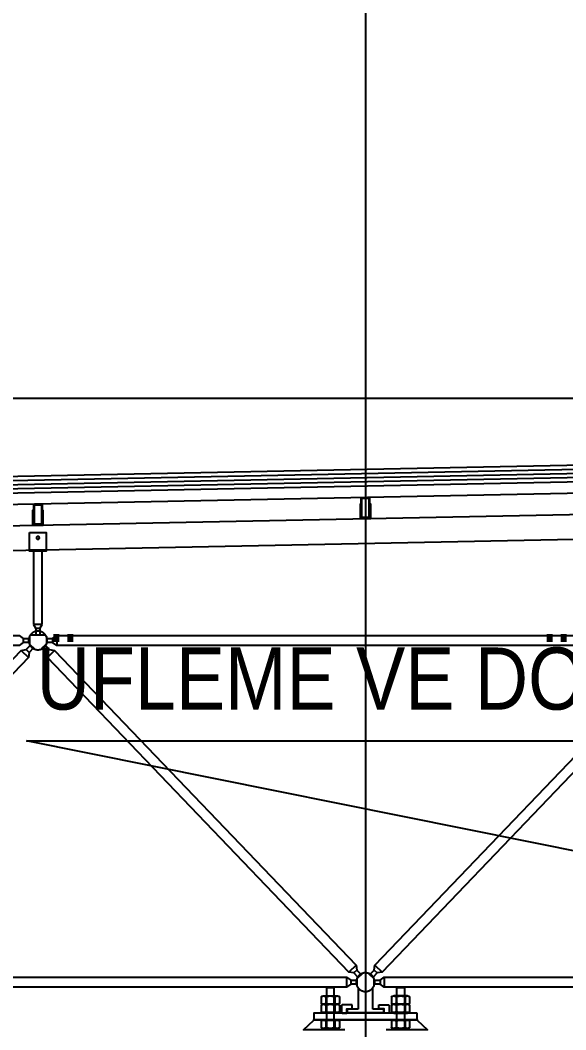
# Model space of a CAD drawing. Header units: centimetres. Extents: x 26200 to 152500, y -600 to 9300.
# Drawn here: x 131610.1 to 131873.9, y 5900.4 to 6387.9 of the extents above; entities that cross this region are included whole.
import ezdxf
from ezdxf.enums import TextEntityAlignment as Align

# ---------------------------------------------------------------- set-up
doc = ezdxf.new("R2010")
doc.units = ezdxf.units.CM
doc.layers.add('ROTAS-HAV-DETAY-YAZI', color=7, linetype='Continuous')
doc.layers.add('ROTAS-MIMARI-KESIT', color=8, linetype='Continuous')
doc.styles.add('ROTAS', font='arial.ttf')

msp = doc.modelspace()

# ---------------------------------------------------------------- linework, layer by layer
at = {"layer": 'ROTAS-HAV-DETAY-YAZI'}
for p, q in [((132608.08, 5840), (131613.14, 6040)), ((131613.14, 6040), (132578.25, 6040))]:
    msp.add_line(p, q, dxfattribs=at)
at = {"layer": 'ROTAS-MIMARI-KESIT'}
for p, q in [((131777.07, 6815.33), (131777.07, 5246.86)), ((129817.44, 6205.41), (135636.64, 6205.41))]:
    msp.add_line(p, q, dxfattribs=at)
for points in [[(132726.92, 6187.91), (129952, 6132.41)], [(132726.88, 6189.91), (129952.04, 6134.41)], [(132726.96, 6185.91), (129952.04, 6130.41)], [(132727, 6183.91), (129952, 6128.41)], [(132727.04, 6181.91), (129952.04, 6126.41)], [(132727.04, 6176.41), (129952.04, 6120.91)], [(132568.21, 6162.93), (130031.37, 6112.19)], [(131774.94, 6153.11), (131774.64, 6153.11)], [(131779.44, 6153.11), (131779.14, 6153.11)], [(132568.21, 6150.93), (130031.37, 6100.19)], [(131616.61, 6149.94), (131616.31, 6149.94)], [(131616.61, 6148.54), (131616.31, 6148.54)], [(131621.11, 6149.94), (131620.81, 6149.94)], [(131621.11, 6148.54), (131620.81, 6148.54)], [(131774.94, 6151.71), (131774.64, 6151.71)], [(131779.44, 6151.71), (131779.14, 6151.71)], [(131622.71, 6131.94), (131614.71, 6131.94)], [(131616.59, 6131.44), (131616.59, 6096.11)], [(131620.83, 6096.11), (131620.83, 6131.44)], [(131616.59, 6096.11), (131617.71, 6094.11)], [(131620.83, 6096.11), (131616.59, 6096.11)], [(131617.71, 6094.11), (131617.71, 6091.11)], [(131619.71, 6094.11), (131617.71, 6094.11)], [(131619.71, 6094.11), (131620.83, 6096.11)], [(131619.71, 6094.11), (131619.71, 6091.11)], [(131306.14, 6089.41), (131309.14, 6089.41), (131311.14, 6090.82), (131609.61, 6090.82), (131611.61, 6089.41), (131614.61, 6089.41)], [(131611.61, 6089.41), (131611.61, 6087.41)], [(131614.61, 6090.26), (131614.61, 6086.55)], [(131615.11, 6091.11), (131622.31, 6091.11)], [(131622.81, 6089.41), (131625.81, 6089.41), (131627.81, 6090.82), (131926.28, 6090.82), (131928.28, 6089.41), (131931.28, 6089.41)], [(131622.81, 6090.26), (131622.81, 6086.55)], [(131625.81, 6089.41), (131625.81, 6087.41)], [(131627.81, 6090.82), (131627.81, 6085.99)], [(131614.61, 6087.41), (131611.61, 6087.41), (131609.61, 6085.99), (131311.14, 6085.99), (131309.14, 6087.41), (131306.14, 6087.41)], [(131616.59, 6084.76), (131614.52, 6082.59), (131614.15, 6080.17), (131468.42, 5928.3), (131466.01, 5927.84), (131463.94, 5925.67), (131462.49, 5927.06), (131464.57, 5929.22), (131464.93, 5931.65), (131610.67, 6083.52), (131613.07, 6083.98), (131615.15, 6086.14)], [(131610.67, 6083.52), (131614.15, 6080.17)], [(131613.07, 6083.98), (131614.52, 6082.59)], [(131614.53, 6086.73), (131617.21, 6084.17)], [(131622.89, 6086.73), (131620.21, 6084.17)], [(131931.28, 6087.41), (131928.28, 6087.41), (131926.28, 6085.99), (131627.81, 6085.99), (131625.81, 6087.41), (131622.81, 6087.41)], [(131624.35, 6083.98), (131622.9, 6082.59)], [(131626.75, 6083.52), (131623.27, 6080.17)], [(131772.49, 5931.65), (131769, 5928.3)], [(131772.85, 5929.22), (131771.41, 5927.84)], [(131780.64, 5920.71), (131780.74, 5920.84), (131780.82, 5920.97), (131780.91, 5921.1), (131780.98, 5921.24), (131781.06, 5921.37), (131781.13, 5921.52), (131781.19, 5921.66), (131781.25, 5921.8), (131781.3, 5921.95), (131781.35, 5922.1), (131781.39, 5922.25), (131781.43, 5922.4), (131781.46, 5922.56), (131781.49, 5922.71), (131781.51, 5922.87), (131781.53, 5923.02), (131781.54, 5923.18), (131781.54, 5923.34), (131781.54, 5923.49), (131781.54, 5923.65), (131781.53, 5923.81), (131781.51, 5923.96), (131781.49, 5924.12), (131781.46, 5924.27), (131781.43, 5924.43), (131781.39, 5924.58), (131781.34, 5924.73), (131781.3, 5924.88), (131781.24, 5925.03), (131781.18, 5925.17), (131781.12, 5925.32), (131781.05, 5925.46), (131780.98, 5925.59), (131780.9, 5925.73), (131780.81, 5925.86), (131780.73, 5925.99), (131780.63, 5926.12), (131780.54, 5926.24), (131780.44, 5926.36), (131780.33, 5926.48), (131780.22, 5926.59), (131780.11, 5926.7), (131779.99, 5926.81), (131779.87, 5926.91), (131779.75, 5927), (131779.62, 5927.1), (131779.49, 5927.18), (131779.36, 5927.27), (131779.22, 5927.35), (131779.08, 5927.42), (131778.94, 5927.49), (131778.8, 5927.55), (131778.65, 5927.61), (131778.51, 5927.66), (131778.36, 5927.71), (131778.21, 5927.76), (131778.05, 5927.79), (131777.9, 5927.83), (131777.75, 5927.85), (131777.59, 5927.88), (131777.44, 5927.89), (131777.28, 5927.9), (131777.12, 5927.91), (131776.96, 5927.91), (131776.81, 5927.9), (131776.65, 5927.89), (131776.5, 5927.88), (131776.34, 5927.85), (131776.19, 5927.83), (131776.03, 5927.79), (131775.88, 5927.76), (131775.73, 5927.71), (131775.58, 5927.66), (131775.43, 5927.61), (131775.29, 5927.55), (131775.14, 5927.49), (131775, 5927.42), (131774.86, 5927.35), (131774.73, 5927.27), (131774.59, 5927.18), (131774.46, 5927.1), (131774.34, 5927), (131774.21, 5926.91), (131774.09, 5926.81), (131773.98, 5926.7), (131773.86, 5926.59), (131773.75, 5926.48), (131773.65, 5926.36), (131773.55, 5926.24), (131773.45, 5926.12), (131773.36, 5925.99), (131773.27, 5925.86), (131773.19, 5925.73), (131773.11, 5925.59), (131773.04, 5925.46), (131772.97, 5925.32), (131772.9, 5925.17), (131772.84, 5925.03), (131772.79, 5924.88), (131772.74, 5924.73), (131772.7, 5924.58), (131772.66, 5924.43), (131772.63, 5924.27), (131772.6, 5924.12), (131772.58, 5923.96), (131772.56, 5923.81), (131772.55, 5923.65), (131772.54, 5923.49), (131772.54, 5923.34), (131772.55, 5923.18), (131772.56, 5923.02), (131772.58, 5922.87), (131772.6, 5922.71), (131772.62, 5922.56), (131772.66, 5922.4), (131772.69, 5922.25), (131772.74, 5922.1), (131772.79, 5921.95), (131772.84, 5921.8), (131772.9, 5921.66), (131772.96, 5921.52), (131773.03, 5921.37), (131773.1, 5921.24), (131773.18, 5921.1), (131773.26, 5920.97), (131773.35, 5920.84), (131773.44, 5920.71)], [(131775.54, 5927.65), (131772.87, 5925.08)], [(131778.54, 5927.65), (131781.22, 5925.08)], [(131781.24, 5929.22), (131782.68, 5927.84)], [(131781.6, 5931.65), (131785.09, 5928.3)], [(131464.48, 5924.41), (131467.48, 5924.41), (131469.48, 5925.82), (131767.94, 5925.82), (131769.94, 5924.41), (131772.94, 5924.41)], [(131767.94, 5925.82), (131767.94, 5920.99)], [(131769.94, 5924.41), (131769.94, 5922.41)], [(131772.94, 5925.26), (131772.94, 5921.55)], [(131781.14, 5924.41), (131784.14, 5924.41), (131786.14, 5925.82), (132084.61, 5925.82), (132086.61, 5924.41), (132089.61, 5924.41)], [(131781.14, 5925.26), (131781.14, 5921.55)], [(131784.14, 5924.41), (131784.14, 5922.41)], [(131786.14, 5925.82), (131786.14, 5920.99)], [(131772.94, 5922.41), (131769.94, 5922.41), (131767.94, 5920.99), (131469.48, 5920.99), (131467.48, 5922.41), (131464.48, 5922.41)], [(131761.84, 5920.91), (131758.24, 5920.91)], [(131758.24, 5920.91), (131758.24, 5900.41)], [(131758.24, 5920.91), (131761.84, 5920.91)], [(131761.84, 5900.41), (131761.84, 5920.91)], [(131773.44, 5920.71), (131773.44, 5910.41)], [(131780.64, 5910.41), (131780.64, 5920.71)], [(132089.61, 5922.41), (132086.61, 5922.41), (132084.61, 5920.99), (131786.14, 5920.99), (131784.14, 5922.41), (131781.14, 5922.41)], [(131792.24, 5900.41), (131792.24, 5920.91)], [(131792.24, 5920.91), (131795.84, 5920.91)], [(131795.84, 5920.91), (131792.24, 5920.91)], [(131795.84, 5920.91), (131795.84, 5900.41)], [(131755.69, 5916.39), (131755.74, 5916.43), (131755.79, 5916.47), (131755.84, 5916.5), (131755.89, 5916.53), (131755.94, 5916.56), (131755.99, 5916.59), (131756.05, 5916.61), (131756.1, 5916.64), (131756.16, 5916.66), (131756.21, 5916.68), (131756.27, 5916.7), (131756.33, 5916.72), (131756.39, 5916.73), (131756.45, 5916.74), (131756.51, 5916.75), (131756.56, 5916.76), (131756.62, 5916.77), (131756.68, 5916.77), (131756.74, 5916.77), (131756.8, 5916.77), (131756.86, 5916.77), (131756.92, 5916.77), (131756.98, 5916.76), (131757.04, 5916.75), (131757.1, 5916.74), (131757.16, 5916.73), (131757.22, 5916.72), (131757.28, 5916.7), (131757.33, 5916.68), (131757.39, 5916.66), (131757.45, 5916.64), (131757.5, 5916.61), (131757.55, 5916.59), (131757.61, 5916.56), (131757.66, 5916.53), (131757.71, 5916.5), (131757.76, 5916.47), (131757.81, 5916.43), (131757.86, 5916.39)], [(131755.69, 5916.39), (131755.69, 5913.12)], [(131757.86, 5913.12), (131757.81, 5913.08), (131757.76, 5913.05), (131757.71, 5913.01), (131757.66, 5912.98), (131757.61, 5912.95), (131757.55, 5912.93), (131757.5, 5912.9), (131757.45, 5912.88), (131757.39, 5912.85), (131757.33, 5912.83), (131757.28, 5912.82), (131757.22, 5912.8), (131757.16, 5912.78), (131757.1, 5912.77), (131757.04, 5912.76), (131756.98, 5912.75), (131756.92, 5912.75), (131756.86, 5912.74), (131756.8, 5912.74), (131756.74, 5912.74), (131756.68, 5912.74), (131756.62, 5912.75), (131756.56, 5912.75), (131756.51, 5912.76), (131756.45, 5912.77), (131756.39, 5912.78), (131756.33, 5912.8), (131756.27, 5912.82), (131756.21, 5912.83), (131756.16, 5912.85), (131756.1, 5912.88), (131756.05, 5912.9), (131755.99, 5912.93), (131755.94, 5912.95), (131755.89, 5912.98), (131755.84, 5913.01), (131755.79, 5913.05), (131755.74, 5913.08), (131755.69, 5913.12)], [(131756.77, 5916.77), (131763.38, 5916.77)], [(131757.86, 5916.38), (131758.06, 5916.45), (131758.26, 5916.51), (131758.47, 5916.57), (131758.68, 5916.62), (131758.89, 5916.66), (131759.1, 5916.7), (131759.31, 5916.73), (131759.53, 5916.75), (131759.74, 5916.76), (131759.96, 5916.77), (131760.17, 5916.77), (131760.39, 5916.76), (131760.6, 5916.75), (131760.81, 5916.73), (131761.03, 5916.7), (131761.24, 5916.66), (131761.45, 5916.62), (131761.66, 5916.57), (131761.87, 5916.51), (131762.07, 5916.45), (131762.27, 5916.38)], [(131757.86, 5916.36), (131757.86, 5913.14)], [(131762.27, 5913.14), (131762.07, 5913.06), (131761.87, 5913), (131761.66, 5912.94), (131761.45, 5912.89), (131761.24, 5912.85), (131761.03, 5912.81), (131760.81, 5912.79), (131760.6, 5912.76), (131760.39, 5912.75), (131760.17, 5912.74), (131759.96, 5912.74), (131759.74, 5912.75), (131759.53, 5912.76), (131759.31, 5912.79), (131759.1, 5912.81), (131758.89, 5912.85), (131758.68, 5912.89), (131758.47, 5912.94), (131758.26, 5913), (131758.06, 5913.06), (131757.86, 5913.14)], [(131762.27, 5916.39), (131762.32, 5916.43), (131762.37, 5916.46), (131762.42, 5916.49), (131762.47, 5916.53), (131762.53, 5916.56), (131762.58, 5916.59), (131762.64, 5916.61), (131762.69, 5916.64), (131762.75, 5916.66), (131762.81, 5916.68), (131762.87, 5916.7), (131762.92, 5916.71), (131762.98, 5916.73), (131763.04, 5916.74), (131763.1, 5916.75), (131763.16, 5916.76), (131763.22, 5916.77), (131763.29, 5916.77), (131763.35, 5916.77), (131763.41, 5916.77), (131763.47, 5916.77), (131763.53, 5916.77), (131763.59, 5916.76), (131763.65, 5916.75), (131763.71, 5916.74), (131763.77, 5916.73), (131763.83, 5916.71), (131763.89, 5916.7), (131763.95, 5916.68), (131764, 5916.66), (131764.06, 5916.64), (131764.12, 5916.61), (131764.17, 5916.59), (131764.23, 5916.56), (131764.28, 5916.53), (131764.33, 5916.49), (131764.38, 5916.46), (131764.43, 5916.43), (131764.48, 5916.39)], [(131762.27, 5916.38), (131762.27, 5913.14)], [(131764.48, 5913.12), (131764.43, 5913.09), (131764.38, 5913.05), (131764.33, 5913.02), (131764.28, 5912.99), (131764.23, 5912.96), (131764.17, 5912.93), (131764.12, 5912.9), (131764.06, 5912.88), (131764, 5912.86), (131763.95, 5912.83), (131763.89, 5912.82), (131763.83, 5912.8), (131763.77, 5912.79), (131763.71, 5912.77), (131763.65, 5912.76), (131763.59, 5912.75), (131763.53, 5912.75), (131763.47, 5912.74), (131763.41, 5912.74), (131763.35, 5912.74), (131763.29, 5912.74), (131763.22, 5912.75), (131763.16, 5912.75), (131763.1, 5912.76), (131763.04, 5912.77), (131762.98, 5912.79), (131762.92, 5912.8), (131762.87, 5912.82), (131762.81, 5912.83), (131762.75, 5912.86), (131762.69, 5912.88), (131762.64, 5912.9), (131762.58, 5912.93), (131762.53, 5912.96), (131762.47, 5912.99), (131762.42, 5913.02), (131762.37, 5913.05), (131762.32, 5913.09), (131762.27, 5913.12)], [(131764.48, 5916.39), (131764.48, 5913.12)], [(131789.61, 5916.39), (131789.65, 5916.43), (131789.7, 5916.46), (131789.75, 5916.49), (131789.81, 5916.53), (131789.86, 5916.56), (131789.91, 5916.59), (131789.97, 5916.61), (131790.02, 5916.64), (131790.08, 5916.66), (131790.14, 5916.68), (131790.2, 5916.7), (131790.26, 5916.71), (131790.32, 5916.73), (131790.38, 5916.74), (131790.44, 5916.75), (131790.5, 5916.76), (131790.56, 5916.77), (131790.62, 5916.77), (131790.68, 5916.77), (131790.74, 5916.77), (131790.8, 5916.77), (131790.86, 5916.77), (131790.92, 5916.76), (131790.98, 5916.75), (131791.04, 5916.74), (131791.1, 5916.73), (131791.16, 5916.71), (131791.22, 5916.7), (131791.28, 5916.68), (131791.34, 5916.66), (131791.39, 5916.64), (131791.45, 5916.61), (131791.5, 5916.59), (131791.56, 5916.56), (131791.61, 5916.53), (131791.66, 5916.49), (131791.72, 5916.46), (131791.76, 5916.43), (131791.81, 5916.39)], [(131789.61, 5916.39), (131789.61, 5913.12)], [(131791.81, 5913.12), (131791.76, 5913.09), (131791.72, 5913.05), (131791.66, 5913.02), (131791.61, 5912.99), (131791.56, 5912.96), (131791.5, 5912.93), (131791.45, 5912.9), (131791.39, 5912.88), (131791.34, 5912.86), (131791.28, 5912.83), (131791.22, 5912.82), (131791.16, 5912.8), (131791.1, 5912.79), (131791.04, 5912.77), (131790.98, 5912.76), (131790.92, 5912.75), (131790.86, 5912.75), (131790.8, 5912.74), (131790.74, 5912.74), (131790.68, 5912.74), (131790.62, 5912.74), (131790.56, 5912.75), (131790.5, 5912.75), (131790.44, 5912.76), (131790.38, 5912.77), (131790.32, 5912.79), (131790.26, 5912.8), (131790.2, 5912.82), (131790.14, 5912.83), (131790.08, 5912.86), (131790.02, 5912.88), (131789.97, 5912.9), (131789.91, 5912.93), (131789.86, 5912.96), (131789.81, 5912.99), (131789.75, 5913.02), (131789.7, 5913.05), (131789.65, 5913.09), (131789.61, 5913.12)], [(131797.31, 5916.77), (131790.71, 5916.77)], [(131791.81, 5916.38), (131792.02, 5916.45), (131792.22, 5916.51), (131792.43, 5916.57), (131792.64, 5916.62), (131792.85, 5916.66), (131793.06, 5916.7), (131793.27, 5916.73), (131793.49, 5916.75), (131793.7, 5916.76), (131793.91, 5916.77), (131794.13, 5916.77), (131794.34, 5916.76), (131794.56, 5916.75), (131794.77, 5916.73), (131794.98, 5916.7), (131795.2, 5916.66), (131795.41, 5916.62), (131795.62, 5916.57), (131795.82, 5916.51), (131796.03, 5916.45), (131796.23, 5916.38)], [(131791.81, 5916.38), (131791.81, 5913.14)], [(131796.23, 5913.14), (131796.03, 5913.06), (131795.82, 5913), (131795.62, 5912.94), (131795.41, 5912.89), (131795.2, 5912.85), (131794.98, 5912.81), (131794.77, 5912.79), (131794.56, 5912.76), (131794.34, 5912.75), (131794.13, 5912.74), (131793.91, 5912.74), (131793.7, 5912.75), (131793.49, 5912.76), (131793.27, 5912.79), (131793.06, 5912.81), (131792.85, 5912.85), (131792.64, 5912.89), (131792.43, 5912.94), (131792.22, 5913), (131792.02, 5913.06), (131791.81, 5913.14)], [(131796.23, 5916.39), (131796.28, 5916.43), (131796.33, 5916.47), (131796.38, 5916.5), (131796.43, 5916.53), (131796.48, 5916.56), (131796.53, 5916.59), (131796.59, 5916.61), (131796.64, 5916.64), (131796.7, 5916.66), (131796.75, 5916.68), (131796.81, 5916.7), (131796.87, 5916.72), (131796.93, 5916.73), (131796.98, 5916.74), (131797.04, 5916.75), (131797.1, 5916.76), (131797.16, 5916.77), (131797.22, 5916.77), (131797.28, 5916.77), (131797.34, 5916.77), (131797.4, 5916.77), (131797.46, 5916.77), (131797.52, 5916.76), (131797.58, 5916.75), (131797.64, 5916.74), (131797.7, 5916.73), (131797.76, 5916.72), (131797.81, 5916.7), (131797.87, 5916.68), (131797.93, 5916.66), (131797.98, 5916.64), (131798.04, 5916.61), (131798.09, 5916.59), (131798.15, 5916.56), (131798.2, 5916.53), (131798.25, 5916.5), (131798.3, 5916.47), (131798.35, 5916.43), (131798.4, 5916.39)], [(131796.23, 5916.36), (131796.23, 5913.14)], [(131798.4, 5913.12), (131798.35, 5913.08), (131798.3, 5913.05), (131798.25, 5913.01), (131798.2, 5912.98), (131798.15, 5912.95), (131798.09, 5912.93), (131798.04, 5912.9), (131797.98, 5912.88), (131797.93, 5912.85), (131797.87, 5912.83), (131797.81, 5912.82), (131797.76, 5912.8), (131797.7, 5912.78), (131797.64, 5912.77), (131797.58, 5912.76), (131797.52, 5912.75), (131797.46, 5912.75), (131797.4, 5912.74), (131797.34, 5912.74), (131797.28, 5912.74), (131797.22, 5912.74), (131797.16, 5912.75), (131797.1, 5912.75), (131797.04, 5912.76), (131796.98, 5912.77), (131796.93, 5912.78), (131796.87, 5912.8), (131796.81, 5912.82), (131796.75, 5912.83), (131796.7, 5912.85), (131796.64, 5912.88), (131796.59, 5912.9), (131796.53, 5912.93), (131796.48, 5912.95), (131796.43, 5912.98), (131796.38, 5913.01), (131796.33, 5913.05), (131796.28, 5913.08), (131796.23, 5913.12)], [(131798.4, 5916.39), (131798.4, 5913.12)], [(131755.69, 5912.36), (131755.74, 5912.4), (131755.79, 5912.43), (131755.84, 5912.47), (131755.89, 5912.5), (131755.94, 5912.53), (131755.99, 5912.56), (131756.05, 5912.58), (131756.1, 5912.61), (131756.16, 5912.63), (131756.21, 5912.65), (131756.27, 5912.67), (131756.33, 5912.68), (131756.39, 5912.7), (131756.45, 5912.71), (131756.51, 5912.72), (131756.56, 5912.73), (131756.62, 5912.73), (131756.68, 5912.74), (131756.74, 5912.74), (131756.8, 5912.74), (131756.86, 5912.74), (131756.92, 5912.73), (131756.98, 5912.73), (131757.04, 5912.72), (131757.1, 5912.71), (131757.16, 5912.7), (131757.22, 5912.68), (131757.28, 5912.67), (131757.33, 5912.65), (131757.39, 5912.63), (131757.45, 5912.61), (131757.5, 5912.58), (131757.55, 5912.56), (131757.61, 5912.53), (131757.66, 5912.5), (131757.71, 5912.47), (131757.76, 5912.43), (131757.81, 5912.4), (131757.86, 5912.36)], [(131755.69, 5912.36), (131755.69, 5909.09)], [(131757.86, 5909.09), (131757.81, 5909.05), (131757.76, 5909.02), (131757.71, 5908.98), (131757.66, 5908.95), (131757.61, 5908.92), (131757.55, 5908.89), (131757.5, 5908.87), (131757.45, 5908.84), (131757.39, 5908.82), (131757.33, 5908.8), (131757.28, 5908.78), (131757.22, 5908.77), (131757.16, 5908.75), (131757.1, 5908.74), (131757.04, 5908.73), (131756.98, 5908.72), (131756.92, 5908.72), (131756.86, 5908.71), (131756.8, 5908.71), (131756.74, 5908.71), (131756.68, 5908.71), (131756.62, 5908.72), (131756.56, 5908.72), (131756.51, 5908.73), (131756.45, 5908.74), (131756.39, 5908.75), (131756.33, 5908.77), (131756.27, 5908.78), (131756.21, 5908.8), (131756.16, 5908.82), (131756.1, 5908.84), (131756.05, 5908.87), (131755.99, 5908.89), (131755.94, 5908.92), (131755.89, 5908.95), (131755.84, 5908.98), (131755.79, 5909.02), (131755.74, 5909.05), (131755.69, 5909.09)], [(131756.77, 5912.74), (131763.38, 5912.74)], [(131756.77, 5912.74), (131762.27, 5912.74)], [(131756.77, 5908.71), (131762.27, 5908.71)], [(131757.86, 5912.35), (131758.06, 5912.42), (131758.26, 5912.48), (131758.47, 5912.54), (131758.68, 5912.59), (131758.89, 5912.63), (131759.1, 5912.67), (131759.31, 5912.7), (131759.53, 5912.72), (131759.74, 5912.73), (131759.96, 5912.74), (131760.17, 5912.74), (131760.39, 5912.73), (131760.6, 5912.72), (131760.81, 5912.7), (131761.03, 5912.67), (131761.24, 5912.63), (131761.45, 5912.59), (131761.66, 5912.54), (131761.87, 5912.48), (131762.07, 5912.42), (131762.27, 5912.35)], [(131757.86, 5912.33), (131757.86, 5909.1)], [(131762.27, 5909.1), (131762.07, 5909.03), (131761.87, 5908.97), (131761.66, 5908.91), (131761.45, 5908.86), (131761.24, 5908.82), (131761.03, 5908.78), (131760.81, 5908.75), (131760.6, 5908.73), (131760.39, 5908.72), (131760.17, 5908.71), (131759.96, 5908.71), (131759.74, 5908.72), (131759.53, 5908.73), (131759.31, 5908.75), (131759.1, 5908.78), (131758.89, 5908.82), (131758.68, 5908.86), (131758.47, 5908.91), (131758.26, 5908.97), (131758.06, 5909.03), (131757.86, 5909.1)], [(131762.27, 5912.36), (131762.32, 5912.39), (131762.37, 5912.43), (131762.42, 5912.46), (131762.47, 5912.49), (131762.53, 5912.52), (131762.58, 5912.55), (131762.64, 5912.58), (131762.69, 5912.6), (131762.75, 5912.63), (131762.81, 5912.65), (131762.87, 5912.67), (131762.92, 5912.68), (131762.98, 5912.7), (131763.04, 5912.71), (131763.1, 5912.72), (131763.16, 5912.73), (131763.22, 5912.73), (131763.29, 5912.74), (131763.35, 5912.74), (131763.41, 5912.74), (131763.47, 5912.74), (131763.53, 5912.73), (131763.59, 5912.73), (131763.65, 5912.72), (131763.71, 5912.71), (131763.77, 5912.7), (131763.83, 5912.68), (131763.89, 5912.67), (131763.95, 5912.65), (131764, 5912.63), (131764.06, 5912.6), (131764.12, 5912.58), (131764.17, 5912.55), (131764.23, 5912.52), (131764.28, 5912.49), (131764.33, 5912.46), (131764.38, 5912.43), (131764.43, 5912.39), (131764.48, 5912.36)], [(131762.27, 5912.74), (131763.38, 5912.74)], [(131762.27, 5912.35), (131762.27, 5909.1)], [(131764.48, 5909.09), (131764.43, 5909.06), (131764.38, 5909.02), (131764.33, 5908.99), (131764.28, 5908.95), (131764.23, 5908.92), (131764.17, 5908.9), (131764.12, 5908.87), (131764.06, 5908.85), (131764, 5908.82), (131763.95, 5908.8), (131763.89, 5908.78), (131763.83, 5908.77), (131763.77, 5908.75), (131763.71, 5908.74), (131763.65, 5908.73), (131763.59, 5908.72), (131763.53, 5908.72), (131763.47, 5908.71), (131763.41, 5908.71), (131763.35, 5908.71), (131763.29, 5908.71), (131763.22, 5908.72), (131763.16, 5908.72), (131763.1, 5908.73), (131763.04, 5908.74), (131762.98, 5908.75), (131762.92, 5908.77), (131762.87, 5908.78), (131762.81, 5908.8), (131762.75, 5908.82), (131762.69, 5908.85), (131762.64, 5908.87), (131762.58, 5908.9), (131762.53, 5908.92), (131762.47, 5908.95), (131762.42, 5908.99), (131762.37, 5909.02), (131762.32, 5909.06), (131762.27, 5909.09)], [(131762.27, 5908.71), (131763.38, 5908.71)], [(131764.48, 5912.36), (131764.48, 5909.09)], [(131765.84, 5908.41), (131765.54, 5908.71)], [(131773.44, 5910.41), (131768.14, 5910.41)], [(131768.14, 5910.41), (131768.14, 5908.81)], [(131768.14, 5908.81), (131785.94, 5908.81)], [(131768.35, 5908.61), (131785.74, 5908.61)], [(131768.35, 5908.41), (131768.35, 5908.61)], [(131785.74, 5908.41), (131768.35, 5908.41)], [(131768.39, 5908.61), (131768.39, 5908.81)], [(131785.94, 5910.41), (131780.64, 5910.41)], [(131785.69, 5908.61), (131785.69, 5908.81)], [(131785.74, 5908.41), (131785.74, 5908.61)], [(131785.94, 5908.81), (131785.94, 5910.41)], [(131788.24, 5908.41), (131788.54, 5908.71)], [(131789.61, 5912.36), (131789.65, 5912.39), (131789.7, 5912.43), (131789.75, 5912.46), (131789.81, 5912.49), (131789.86, 5912.52), (131789.91, 5912.55), (131789.97, 5912.58), (131790.02, 5912.6), (131790.08, 5912.63), (131790.14, 5912.65), (131790.2, 5912.67), (131790.26, 5912.68), (131790.32, 5912.7), (131790.38, 5912.71), (131790.44, 5912.72), (131790.5, 5912.73), (131790.56, 5912.73), (131790.62, 5912.74), (131790.68, 5912.74), (131790.74, 5912.74), (131790.8, 5912.74), (131790.86, 5912.73), (131790.92, 5912.73), (131790.98, 5912.72), (131791.04, 5912.71), (131791.1, 5912.7), (131791.16, 5912.68), (131791.22, 5912.67), (131791.28, 5912.65), (131791.34, 5912.63), (131791.39, 5912.6), (131791.45, 5912.58), (131791.5, 5912.55), (131791.56, 5912.52), (131791.61, 5912.49), (131791.66, 5912.46), (131791.72, 5912.43), (131791.76, 5912.39), (131791.81, 5912.36)], [(131789.61, 5912.36), (131789.61, 5909.09)], [(131791.81, 5909.09), (131791.76, 5909.06), (131791.72, 5909.02), (131791.66, 5908.99), (131791.61, 5908.95), (131791.56, 5908.92), (131791.5, 5908.9), (131791.45, 5908.87), (131791.39, 5908.85), (131791.34, 5908.82), (131791.28, 5908.8), (131791.22, 5908.78), (131791.16, 5908.77), (131791.1, 5908.75), (131791.04, 5908.74), (131790.98, 5908.73), (131790.92, 5908.72), (131790.86, 5908.72), (131790.8, 5908.71), (131790.74, 5908.71), (131790.68, 5908.71), (131790.62, 5908.71), (131790.56, 5908.72), (131790.5, 5908.72), (131790.44, 5908.73), (131790.38, 5908.74), (131790.32, 5908.75), (131790.26, 5908.77), (131790.2, 5908.78), (131790.14, 5908.8), (131790.08, 5908.82), (131790.02, 5908.85), (131789.97, 5908.87), (131789.91, 5908.9), (131789.86, 5908.92), (131789.81, 5908.95), (131789.75, 5908.99), (131789.7, 5909.02), (131789.65, 5909.06), (131789.61, 5909.09)], [(131797.31, 5912.74), (131790.71, 5912.74)], [(131791.81, 5912.74), (131790.71, 5912.74)], [(131791.81, 5908.71), (131790.71, 5908.71)], [(131791.81, 5912.35), (131792.02, 5912.42), (131792.22, 5912.48), (131792.43, 5912.54), (131792.64, 5912.59), (131792.85, 5912.63), (131793.06, 5912.67), (131793.27, 5912.7), (131793.49, 5912.72), (131793.7, 5912.73), (131793.91, 5912.74), (131794.13, 5912.74), (131794.34, 5912.73), (131794.56, 5912.72), (131794.77, 5912.7), (131794.98, 5912.67), (131795.2, 5912.63), (131795.41, 5912.59), (131795.62, 5912.54), (131795.82, 5912.48), (131796.03, 5912.42), (131796.23, 5912.35)], [(131797.31, 5912.74), (131791.81, 5912.74)], [(131791.81, 5912.35), (131791.81, 5909.1)], [(131796.23, 5909.1), (131796.03, 5909.03), (131795.82, 5908.97), (131795.62, 5908.91), (131795.41, 5908.86), (131795.2, 5908.82), (131794.98, 5908.78), (131794.77, 5908.75), (131794.56, 5908.73), (131794.34, 5908.72), (131794.13, 5908.71), (131793.91, 5908.71), (131793.7, 5908.72), (131793.49, 5908.73), (131793.27, 5908.75), (131793.06, 5908.78), (131792.85, 5908.82), (131792.64, 5908.86), (131792.43, 5908.91), (131792.22, 5908.97), (131792.02, 5909.03), (131791.81, 5909.1)], [(131797.31, 5908.71), (131791.81, 5908.71)], [(131796.23, 5912.36), (131796.28, 5912.4), (131796.33, 5912.43), (131796.38, 5912.47), (131796.43, 5912.5), (131796.48, 5912.53), (131796.53, 5912.56), (131796.59, 5912.58), (131796.64, 5912.61), (131796.7, 5912.63), (131796.75, 5912.65), (131796.81, 5912.67), (131796.87, 5912.68), (131796.93, 5912.7), (131796.98, 5912.71), (131797.04, 5912.72), (131797.1, 5912.73), (131797.16, 5912.73), (131797.22, 5912.74), (131797.28, 5912.74), (131797.34, 5912.74), (131797.4, 5912.74), (131797.46, 5912.73), (131797.52, 5912.73), (131797.58, 5912.72), (131797.64, 5912.71), (131797.7, 5912.7), (131797.76, 5912.68), (131797.81, 5912.67), (131797.87, 5912.65), (131797.93, 5912.63), (131797.98, 5912.61), (131798.04, 5912.58), (131798.09, 5912.56), (131798.15, 5912.53), (131798.2, 5912.5), (131798.25, 5912.47), (131798.3, 5912.43), (131798.35, 5912.4), (131798.4, 5912.36)], [(131796.23, 5912.33), (131796.23, 5909.1)], [(131798.4, 5909.09), (131798.35, 5909.05), (131798.3, 5909.02), (131798.25, 5908.98), (131798.2, 5908.95), (131798.15, 5908.92), (131798.09, 5908.89), (131798.04, 5908.87), (131797.98, 5908.84), (131797.93, 5908.82), (131797.87, 5908.8), (131797.81, 5908.78), (131797.76, 5908.77), (131797.7, 5908.75), (131797.64, 5908.74), (131797.58, 5908.73), (131797.52, 5908.72), (131797.46, 5908.72), (131797.4, 5908.71), (131797.34, 5908.71), (131797.28, 5908.71), (131797.22, 5908.71), (131797.16, 5908.72), (131797.1, 5908.72), (131797.04, 5908.73), (131796.98, 5908.74), (131796.93, 5908.75), (131796.87, 5908.77), (131796.81, 5908.78), (131796.75, 5908.8), (131796.7, 5908.82), (131796.64, 5908.84), (131796.59, 5908.87), (131796.53, 5908.89), (131796.48, 5908.92), (131796.43, 5908.95), (131796.38, 5908.98), (131796.33, 5909.02), (131796.28, 5909.05), (131796.23, 5909.09)], [(131798.4, 5912.36), (131798.4, 5909.09)], [(131767.04, 5900.41), (131747.04, 5900.41), (131752.04, 5905.11)], [(131755.69, 5904.73), (131755.74, 5904.77), (131755.79, 5904.8), (131755.84, 5904.84), (131755.89, 5904.87), (131755.94, 5904.9), (131755.99, 5904.92), (131756.05, 5904.95), (131756.1, 5904.97), (131756.16, 5905), (131756.21, 5905.02), (131756.27, 5905.03), (131756.33, 5905.05), (131756.39, 5905.07), (131756.45, 5905.08), (131756.51, 5905.09), (131756.56, 5905.1), (131756.62, 5905.1), (131756.68, 5905.11), (131756.74, 5905.11), (131756.8, 5905.11), (131756.86, 5905.11), (131756.92, 5905.1), (131756.98, 5905.1), (131757.04, 5905.09), (131757.1, 5905.08), (131757.16, 5905.07), (131757.22, 5905.05), (131757.28, 5905.03), (131757.33, 5905.02), (131757.39, 5905), (131757.45, 5904.97), (131757.5, 5904.95), (131757.55, 5904.92), (131757.61, 5904.9), (131757.66, 5904.87), (131757.71, 5904.84), (131757.76, 5904.8), (131757.81, 5904.77), (131757.86, 5904.73)], [(131755.69, 5904.73), (131755.69, 5901.46)], [(131756.77, 5905.11), (131763.38, 5905.11)], [(131757.86, 5904.71), (131758.06, 5904.79), (131758.26, 5904.85), (131758.47, 5904.91), (131758.68, 5904.96), (131758.89, 5905), (131759.1, 5905.04), (131759.31, 5905.06), (131759.53, 5905.09), (131759.74, 5905.1), (131759.96, 5905.11), (131760.17, 5905.11), (131760.39, 5905.1), (131760.6, 5905.09), (131760.81, 5905.06), (131761.03, 5905.04), (131761.24, 5905), (131761.45, 5904.96), (131761.66, 5904.91), (131761.87, 5904.85), (131762.07, 5904.79), (131762.27, 5904.71)], [(131757.86, 5904.7), (131757.86, 5901.47)], [(131762.27, 5904.72), (131762.32, 5904.76), (131762.37, 5904.8), (131762.42, 5904.83), (131762.47, 5904.86), (131762.53, 5904.89), (131762.58, 5904.92), (131762.64, 5904.95), (131762.69, 5904.97), (131762.75, 5904.99), (131762.81, 5905.02), (131762.87, 5905.03), (131762.92, 5905.05), (131762.98, 5905.06), (131763.04, 5905.08), (131763.1, 5905.09), (131763.16, 5905.1), (131763.22, 5905.1), (131763.29, 5905.11), (131763.35, 5905.11), (131763.41, 5905.11), (131763.47, 5905.11), (131763.53, 5905.1), (131763.59, 5905.1), (131763.65, 5905.09), (131763.71, 5905.08), (131763.77, 5905.06), (131763.83, 5905.05), (131763.89, 5905.03), (131763.95, 5905.02), (131764, 5904.99), (131764.06, 5904.97), (131764.12, 5904.95), (131764.17, 5904.92), (131764.23, 5904.89), (131764.28, 5904.86), (131764.33, 5904.83), (131764.38, 5904.8), (131764.43, 5904.76), (131764.48, 5904.72)], [(131762.27, 5904.72), (131762.27, 5901.47)], [(131764.48, 5904.72), (131764.48, 5901.46)], [(131802.04, 5905.11), (131807.04, 5900.41), (131787.04, 5900.41)], [(131789.61, 5904.72), (131789.65, 5904.76), (131789.7, 5904.8), (131789.75, 5904.83), (131789.81, 5904.86), (131789.86, 5904.89), (131789.91, 5904.92), (131789.97, 5904.95), (131790.02, 5904.97), (131790.08, 5904.99), (131790.14, 5905.02), (131790.2, 5905.03), (131790.26, 5905.05), (131790.32, 5905.06), (131790.38, 5905.08), (131790.44, 5905.09), (131790.5, 5905.1), (131790.56, 5905.1), (131790.62, 5905.11), (131790.68, 5905.11), (131790.74, 5905.11), (131790.8, 5905.11), (131790.86, 5905.1), (131790.92, 5905.1), (131790.98, 5905.09), (131791.04, 5905.08), (131791.1, 5905.06), (131791.16, 5905.05), (131791.22, 5905.03), (131791.28, 5905.02), (131791.34, 5904.99), (131791.39, 5904.97), (131791.45, 5904.95), (131791.5, 5904.92), (131791.56, 5904.89), (131791.61, 5904.86), (131791.66, 5904.83), (131791.72, 5904.8), (131791.76, 5904.76), (131791.81, 5904.72)], [(131789.61, 5904.72), (131789.61, 5901.46)], [(131797.31, 5905.11), (131790.71, 5905.11)], [(131791.81, 5904.71), (131792.02, 5904.79), (131792.22, 5904.85), (131792.43, 5904.91), (131792.64, 5904.96), (131792.85, 5905), (131793.06, 5905.04), (131793.27, 5905.06), (131793.49, 5905.09), (131793.7, 5905.1), (131793.91, 5905.11), (131794.13, 5905.11), (131794.34, 5905.1), (131794.56, 5905.09), (131794.77, 5905.06), (131794.98, 5905.04), (131795.2, 5905), (131795.41, 5904.96), (131795.62, 5904.91), (131795.82, 5904.85), (131796.03, 5904.79), (131796.23, 5904.71)], [(131791.81, 5904.72), (131791.81, 5901.47)], [(131796.23, 5904.73), (131796.28, 5904.77), (131796.33, 5904.8), (131796.38, 5904.84), (131796.43, 5904.87), (131796.48, 5904.9), (131796.53, 5904.92), (131796.59, 5904.95), (131796.64, 5904.97), (131796.7, 5905), (131796.75, 5905.02), (131796.81, 5905.03), (131796.87, 5905.05), (131796.93, 5905.07), (131796.98, 5905.08), (131797.04, 5905.09), (131797.1, 5905.1), (131797.16, 5905.1), (131797.22, 5905.11), (131797.28, 5905.11), (131797.34, 5905.11), (131797.4, 5905.11), (131797.46, 5905.1), (131797.52, 5905.1), (131797.58, 5905.09), (131797.64, 5905.08), (131797.7, 5905.07), (131797.76, 5905.05), (131797.81, 5905.03), (131797.87, 5905.02), (131797.93, 5905), (131797.98, 5904.97), (131798.04, 5904.95), (131798.09, 5904.92), (131798.15, 5904.9), (131798.2, 5904.87), (131798.25, 5904.84), (131798.3, 5904.8), (131798.35, 5904.77), (131798.4, 5904.73)], [(131796.23, 5904.7), (131796.23, 5901.47)], [(131798.4, 5904.73), (131798.4, 5901.46)], [(131757.86, 5901.46), (131757.81, 5901.42), (131757.76, 5901.38), (131757.71, 5901.35), (131757.66, 5901.32), (131757.61, 5901.29), (131757.55, 5901.26), (131757.5, 5901.24), (131757.45, 5901.21), (131757.39, 5901.19), (131757.33, 5901.17), (131757.28, 5901.15), (131757.22, 5901.13), (131757.16, 5901.12), (131757.1, 5901.11), (131757.04, 5901.1), (131756.98, 5901.09), (131756.92, 5901.08), (131756.86, 5901.08), (131756.8, 5901.08), (131756.74, 5901.08), (131756.68, 5901.08), (131756.62, 5901.08), (131756.56, 5901.09), (131756.51, 5901.1), (131756.45, 5901.11), (131756.39, 5901.12), (131756.33, 5901.13), (131756.27, 5901.15), (131756.21, 5901.17), (131756.16, 5901.19), (131756.1, 5901.21), (131756.05, 5901.24), (131755.99, 5901.26), (131755.94, 5901.29), (131755.89, 5901.32), (131755.84, 5901.35), (131755.79, 5901.38), (131755.74, 5901.42), (131755.69, 5901.46)], [(131756.77, 5901.08), (131762.27, 5901.08)], [(131762.27, 5901.47), (131762.07, 5901.4), (131761.87, 5901.34), (131761.66, 5901.28), (131761.45, 5901.23), (131761.24, 5901.19), (131761.03, 5901.15), (131760.81, 5901.12), (131760.6, 5901.1), (131760.39, 5901.09), (131760.17, 5901.08), (131759.96, 5901.08), (131759.74, 5901.09), (131759.53, 5901.1), (131759.31, 5901.12), (131759.1, 5901.15), (131758.89, 5901.19), (131758.68, 5901.23), (131758.47, 5901.28), (131758.26, 5901.34), (131758.06, 5901.4), (131757.86, 5901.47)], [(131764.48, 5901.46), (131764.43, 5901.42), (131764.38, 5901.39), (131764.33, 5901.35), (131764.28, 5901.32), (131764.23, 5901.29), (131764.17, 5901.26), (131764.12, 5901.24), (131764.06, 5901.21), (131764, 5901.19), (131763.95, 5901.17), (131763.89, 5901.15), (131763.83, 5901.14), (131763.77, 5901.12), (131763.71, 5901.11), (131763.65, 5901.1), (131763.59, 5901.09), (131763.53, 5901.08), (131763.47, 5901.08), (131763.41, 5901.08), (131763.35, 5901.08), (131763.29, 5901.08), (131763.22, 5901.08), (131763.16, 5901.09), (131763.1, 5901.1), (131763.04, 5901.11), (131762.98, 5901.12), (131762.92, 5901.14), (131762.87, 5901.15), (131762.81, 5901.17), (131762.75, 5901.19), (131762.69, 5901.21), (131762.64, 5901.24), (131762.58, 5901.26), (131762.53, 5901.29), (131762.47, 5901.32), (131762.42, 5901.35), (131762.37, 5901.39), (131762.32, 5901.42), (131762.27, 5901.46)], [(131762.27, 5901.08), (131763.38, 5901.08)], [(131791.81, 5901.46), (131791.76, 5901.42), (131791.72, 5901.39), (131791.66, 5901.35), (131791.61, 5901.32), (131791.56, 5901.29), (131791.5, 5901.26), (131791.45, 5901.24), (131791.39, 5901.21), (131791.34, 5901.19), (131791.28, 5901.17), (131791.22, 5901.15), (131791.16, 5901.14), (131791.1, 5901.12), (131791.04, 5901.11), (131790.98, 5901.1), (131790.92, 5901.09), (131790.86, 5901.08), (131790.8, 5901.08), (131790.74, 5901.08), (131790.68, 5901.08), (131790.62, 5901.08), (131790.56, 5901.08), (131790.5, 5901.09), (131790.44, 5901.1), (131790.38, 5901.11), (131790.32, 5901.12), (131790.26, 5901.14), (131790.2, 5901.15), (131790.14, 5901.17), (131790.08, 5901.19), (131790.02, 5901.21), (131789.97, 5901.24), (131789.91, 5901.26), (131789.86, 5901.29), (131789.81, 5901.32), (131789.75, 5901.35), (131789.7, 5901.39), (131789.65, 5901.42), (131789.61, 5901.46)], [(131791.81, 5901.08), (131790.71, 5901.08)], [(131796.23, 5901.47), (131796.03, 5901.4), (131795.82, 5901.34), (131795.62, 5901.28), (131795.41, 5901.23), (131795.2, 5901.19), (131794.98, 5901.15), (131794.77, 5901.12), (131794.56, 5901.1), (131794.34, 5901.09), (131794.13, 5901.08), (131793.91, 5901.08), (131793.7, 5901.09), (131793.49, 5901.1), (131793.27, 5901.12), (131793.06, 5901.15), (131792.85, 5901.19), (131792.64, 5901.23), (131792.43, 5901.28), (131792.22, 5901.34), (131792.02, 5901.4), (131791.81, 5901.47)], [(131797.31, 5901.08), (131791.81, 5901.08)], [(131798.4, 5901.46), (131798.35, 5901.42), (131798.3, 5901.38), (131798.25, 5901.35), (131798.2, 5901.32), (131798.15, 5901.29), (131798.09, 5901.26), (131798.04, 5901.24), (131797.98, 5901.21), (131797.93, 5901.19), (131797.87, 5901.17), (131797.81, 5901.15), (131797.76, 5901.13), (131797.7, 5901.12), (131797.64, 5901.11), (131797.58, 5901.1), (131797.52, 5901.09), (131797.46, 5901.08), (131797.4, 5901.08), (131797.34, 5901.08), (131797.28, 5901.08), (131797.22, 5901.08), (131797.16, 5901.08), (131797.1, 5901.09), (131797.04, 5901.1), (131796.98, 5901.11), (131796.93, 5901.12), (131796.87, 5901.13), (131796.81, 5901.15), (131796.75, 5901.17), (131796.7, 5901.19), (131796.64, 5901.21), (131796.59, 5901.24), (131796.53, 5901.26), (131796.48, 5901.29), (131796.43, 5901.32), (131796.38, 5901.35), (131796.33, 5901.38), (131796.28, 5901.42), (131796.23, 5901.46)]]:
    msp.add_lwpolyline(points, dxfattribs=at)
for points in [[(131779.04, 6147.41), (131775.04, 6147.41), (131775.04, 6157.41), (131779.04, 6157.41)], [(131778.74, 6147.71), (131775.34, 6147.71), (131775.34, 6157.11), (131778.74, 6157.11)], [(131620.71, 6144.24), (131616.71, 6144.24), (131616.71, 6154.24), (131620.71, 6154.24)], [(131620.41, 6144.54), (131617.01, 6144.54), (131617.01, 6153.94), (131620.41, 6153.94)], [(131774.94, 6147.41), (131779.14, 6147.41), (131779.14, 6154.41), (131779.44, 6154.41), (131779.44, 6147.11), (131774.64, 6147.11), (131774.64, 6154.41), (131774.94, 6154.41)], [(131616.61, 6144.24), (131620.81, 6144.24), (131620.81, 6151.24), (131621.11, 6151.24), (131621.11, 6143.94), (131616.31, 6143.94), (131616.31, 6151.24), (131616.61, 6151.24)], [(131614.71, 6140.44), (131622.71, 6140.44), (131622.71, 6131.44), (131614.71, 6131.44)], [(131619.41, 6137.94), (131619.41, 6137.95), (131619.41, 6137.97), (131619.41, 6137.98), (131619.41, 6138), (131619.41, 6138.02), (131619.4, 6138.03), (131619.4, 6138.05), (131619.4, 6138.06), (131619.39, 6138.08), (131619.39, 6138.1), (131619.39, 6138.11), (131619.38, 6138.13), (131619.38, 6138.15), (131619.37, 6138.16), (131619.37, 6138.18), (131619.36, 6138.2), (131619.35, 6138.21), (131619.35, 6138.23), (131619.34, 6138.24), (131619.33, 6138.26), (131619.32, 6138.27), (131619.31, 6138.29), (131619.31, 6138.31), (131619.3, 6138.32), (131619.29, 6138.34), (131619.28, 6138.35), (131619.26, 6138.36), (131619.25, 6138.38), (131619.24, 6138.39), (131619.23, 6138.41), (131619.22, 6138.42), (131619.2, 6138.43), (131619.19, 6138.45), (131619.18, 6138.46), (131619.16, 6138.47), (131619.15, 6138.48), (131619.14, 6138.49), (131619.12, 6138.5), (131619.11, 6138.51), (131619.09, 6138.52), (131619.08, 6138.53), (131619.06, 6138.54), (131619.05, 6138.55), (131619.03, 6138.56), (131619.02, 6138.57), (131619, 6138.57), (131618.98, 6138.58), (131618.97, 6138.59), (131618.95, 6138.59), (131618.94, 6138.6), (131618.92, 6138.61), (131618.9, 6138.61), (131618.89, 6138.62), (131618.87, 6138.62), (131618.85, 6138.62), (131618.84, 6138.63), (131618.82, 6138.63), (131618.8, 6138.63), (131618.79, 6138.63), (131618.77, 6138.63), (131618.76, 6138.64), (131618.74, 6138.64), (131618.73, 6138.64), (131618.71, 6138.64), (131618.69, 6138.64), (131618.68, 6138.64), (131618.66, 6138.64), (131618.65, 6138.63), (131618.63, 6138.63), (131618.61, 6138.63), (131618.6, 6138.63), (131618.58, 6138.63), (131618.57, 6138.62), (131618.55, 6138.62), (131618.53, 6138.62), (131618.52, 6138.61), (131618.5, 6138.61), (131618.48, 6138.6), (131618.47, 6138.59), (131618.45, 6138.59), (131618.44, 6138.58), (131618.42, 6138.57), (131618.4, 6138.57), (131618.39, 6138.56), (131618.37, 6138.55), (131618.36, 6138.54), (131618.34, 6138.53), (131618.33, 6138.52), (131618.31, 6138.51), (131618.3, 6138.5), (131618.28, 6138.49), (131618.27, 6138.48), (131618.25, 6138.47), (131618.24, 6138.46), (131618.23, 6138.45), (131618.21, 6138.43), (131618.2, 6138.42), (131618.19, 6138.41), (131618.18, 6138.39), (131618.17, 6138.38), (131618.16, 6138.36), (131618.14, 6138.35), (131618.13, 6138.34), (131618.12, 6138.32), (131618.11, 6138.31), (131618.11, 6138.29), (131618.1, 6138.27), (131618.09, 6138.26), (131618.08, 6138.24), (131618.07, 6138.23), (131618.07, 6138.21), (131618.06, 6138.2), (131618.05, 6138.18), (131618.05, 6138.16), (131618.04, 6138.15), (131618.04, 6138.13), (131618.03, 6138.11), (131618.03, 6138.1), (131618.02, 6138.08), (131618.02, 6138.06), (131618.02, 6138.05), (131618.02, 6138.03), (131618.01, 6138.02), (131618.01, 6138), (131618.01, 6137.98), (131618.01, 6137.97), (131618.01, 6137.95), (131618.01, 6137.94), (131618.01, 6137.92), (131618.01, 6137.91), (131618.01, 6137.89), (131618.01, 6137.87), (131618.01, 6137.86), (131618.02, 6137.84), (131618.02, 6137.83), (131618.02, 6137.81), (131618.02, 6137.79), (131618.03, 6137.78), (131618.03, 6137.76), (131618.04, 6137.75), (131618.04, 6137.73), (131618.05, 6137.71), (131618.05, 6137.7), (131618.06, 6137.68), (131618.07, 6137.66), (131618.07, 6137.65), (131618.08, 6137.63), (131618.09, 6137.62), (131618.1, 6137.6), (131618.11, 6137.58), (131618.11, 6137.57), (131618.12, 6137.55), (131618.13, 6137.54), (131618.14, 6137.53), (131618.16, 6137.51), (131618.17, 6137.5), (131618.18, 6137.48), (131618.19, 6137.47), (131618.2, 6137.46), (131618.21, 6137.44), (131618.23, 6137.43), (131618.24, 6137.42), (131618.25, 6137.41), (131618.27, 6137.39), (131618.28, 6137.38), (131618.3, 6137.37), (131618.31, 6137.36), (131618.33, 6137.35), (131618.34, 6137.34), (131618.36, 6137.33), (131618.37, 6137.32), (131618.39, 6137.32), (131618.4, 6137.31), (131618.42, 6137.3), (131618.44, 6137.29), (131618.45, 6137.29), (131618.47, 6137.28), (131618.48, 6137.27), (131618.5, 6137.27), (131618.52, 6137.26), (131618.53, 6137.26), (131618.55, 6137.26), (131618.57, 6137.25), (131618.58, 6137.25), (131618.6, 6137.25), (131618.61, 6137.24), (131618.63, 6137.24), (131618.65, 6137.24), (131618.66, 6137.24), (131618.68, 6137.24), (131618.69, 6137.24), (131618.71, 6137.24), (131618.73, 6137.24), (131618.74, 6137.24), (131618.76, 6137.24), (131618.77, 6137.24), (131618.79, 6137.24), (131618.8, 6137.24), (131618.82, 6137.25), (131618.84, 6137.25), (131618.85, 6137.25), (131618.87, 6137.26), (131618.89, 6137.26), (131618.9, 6137.26), (131618.92, 6137.27), (131618.94, 6137.27), (131618.95, 6137.28), (131618.97, 6137.29), (131618.98, 6137.29), (131619, 6137.3), (131619.02, 6137.31), (131619.03, 6137.32), (131619.05, 6137.32), (131619.06, 6137.33), (131619.08, 6137.34), (131619.09, 6137.35), (131619.11, 6137.36), (131619.12, 6137.37), (131619.14, 6137.38), (131619.15, 6137.39), (131619.16, 6137.41), (131619.18, 6137.42), (131619.19, 6137.43), (131619.2, 6137.44), (131619.22, 6137.46), (131619.23, 6137.47), (131619.24, 6137.48), (131619.25, 6137.5), (131619.26, 6137.51), (131619.28, 6137.53), (131619.29, 6137.54), (131619.3, 6137.55), (131619.31, 6137.57), (131619.31, 6137.58), (131619.32, 6137.6), (131619.33, 6137.62), (131619.34, 6137.63), (131619.35, 6137.65), (131619.35, 6137.66), (131619.36, 6137.68), (131619.37, 6137.7), (131619.37, 6137.71), (131619.38, 6137.73), (131619.38, 6137.75), (131619.39, 6137.76), (131619.39, 6137.78), (131619.39, 6137.79), (131619.4, 6137.81), (131619.4, 6137.83), (131619.4, 6137.84), (131619.41, 6137.86), (131619.41, 6137.87), (131619.41, 6137.89), (131619.41, 6137.91), (131619.41, 6137.92)], [(131623.21, 6088.41), (131623.21, 6088.51), (131623.21, 6088.61), (131623.2, 6088.71), (131623.19, 6088.81), (131623.18, 6088.92), (131623.17, 6089.02), (131623.15, 6089.12), (131623.13, 6089.23), (131623.11, 6089.33), (131623.09, 6089.44), (131623.06, 6089.54), (131623.04, 6089.65), (131623, 6089.75), (131622.97, 6089.86), (131622.93, 6089.96), (131622.89, 6090.07), (131622.85, 6090.17), (131622.81, 6090.27), (131622.76, 6090.37), (131622.71, 6090.48), (131622.65, 6090.58), (131622.6, 6090.68), (131622.54, 6090.77), (131622.48, 6090.87), (131622.41, 6090.97), (131622.34, 6091.06), (131622.28, 6091.15), (131622.2, 6091.25), (131622.13, 6091.33), (131622.05, 6091.42), (131621.97, 6091.51), (131621.89, 6091.59), (131621.81, 6091.67), (131621.72, 6091.75), (131621.64, 6091.83), (131621.55, 6091.9), (131621.46, 6091.97), (131621.36, 6092.04), (131621.27, 6092.11), (131621.17, 6092.18), (131621.08, 6092.24), (131620.98, 6092.3), (131620.88, 6092.35), (131620.78, 6092.41), (131620.68, 6092.46), (131620.57, 6092.51), (131620.47, 6092.55), (131620.37, 6092.59), (131620.26, 6092.63), (131620.16, 6092.67), (131620.05, 6092.7), (131619.95, 6092.74), (131619.84, 6092.76), (131619.74, 6092.79), (131619.63, 6092.81), (131619.53, 6092.83), (131619.42, 6092.85), (131619.32, 6092.87), (131619.22, 6092.88), (131619.11, 6092.89), (131619.01, 6092.9), (131618.91, 6092.9), (131618.81, 6092.91), (131618.71, 6092.91), (131618.61, 6092.91), (131618.51, 6092.9), (131618.41, 6092.9), (131618.31, 6092.89), (131618.2, 6092.88), (131618.1, 6092.87), (131618, 6092.85), (131617.89, 6092.83), (131617.79, 6092.81), (131617.68, 6092.79), (131617.58, 6092.76), (131617.47, 6092.74), (131617.37, 6092.7), (131617.26, 6092.67), (131617.16, 6092.63), (131617.05, 6092.59), (131616.95, 6092.55), (131616.85, 6092.51), (131616.74, 6092.46), (131616.64, 6092.41), (131616.54, 6092.35), (131616.44, 6092.3), (131616.34, 6092.24), (131616.25, 6092.18), (131616.15, 6092.11), (131616.06, 6092.04), (131615.96, 6091.97), (131615.87, 6091.9), (131615.78, 6091.83), (131615.7, 6091.75), (131615.61, 6091.67), (131615.53, 6091.59), (131615.45, 6091.51), (131615.37, 6091.42), (131615.29, 6091.33), (131615.22, 6091.25), (131615.14, 6091.15), (131615.07, 6091.06), (131615.01, 6090.97), (131614.94, 6090.87), (131614.88, 6090.77), (131614.82, 6090.68), (131614.77, 6090.58), (131614.71, 6090.48), (131614.66, 6090.37), (131614.61, 6090.27), (131614.57, 6090.17), (131614.53, 6090.07), (131614.49, 6089.96), (131614.45, 6089.86), (131614.41, 6089.75), (131614.38, 6089.65), (131614.35, 6089.54), (131614.33, 6089.44), (131614.31, 6089.33), (131614.28, 6089.23), (131614.27, 6089.12), (131614.25, 6089.02), (131614.24, 6088.92), (131614.23, 6088.81), (131614.22, 6088.71), (131614.21, 6088.61), (131614.21, 6088.51), (131614.21, 6088.41), (131614.21, 6088.31), (131614.21, 6088.21), (131614.22, 6088.11), (131614.23, 6088), (131614.24, 6087.9), (131614.25, 6087.8), (131614.27, 6087.69), (131614.28, 6087.59), (131614.31, 6087.49), (131614.33, 6087.38), (131614.35, 6087.28), (131614.38, 6087.17), (131614.41, 6087.07), (131614.45, 6086.96), (131614.49, 6086.86), (131614.53, 6086.75), (131614.57, 6086.65), (131614.61, 6086.55), (131614.66, 6086.44), (131614.71, 6086.34), (131614.77, 6086.24), (131614.82, 6086.14), (131614.88, 6086.04), (131614.94, 6085.95), (131615.01, 6085.85), (131615.07, 6085.76), (131615.14, 6085.66), (131615.22, 6085.57), (131615.29, 6085.48), (131615.37, 6085.4), (131615.45, 6085.31), (131615.53, 6085.23), (131615.61, 6085.15), (131615.7, 6085.07), (131615.78, 6084.99), (131615.87, 6084.92), (131615.96, 6084.84), (131616.06, 6084.77), (131616.15, 6084.71), (131616.25, 6084.64), (131616.34, 6084.58), (131616.44, 6084.52), (131616.54, 6084.47), (131616.64, 6084.41), (131616.74, 6084.36), (131616.85, 6084.31), (131616.95, 6084.27), (131617.05, 6084.22), (131617.16, 6084.19), (131617.26, 6084.15), (131617.37, 6084.11), (131617.47, 6084.08), (131617.58, 6084.05), (131617.68, 6084.03), (131617.79, 6084), (131617.89, 6083.98), (131618, 6083.97), (131618.1, 6083.95), (131618.2, 6083.94), (131618.31, 6083.93), (131618.41, 6083.92), (131618.51, 6083.91), (131618.61, 6083.91), (131618.71, 6083.91), (131618.81, 6083.91), (131618.91, 6083.91), (131619.01, 6083.92), (131619.11, 6083.93), (131619.22, 6083.94), (131619.32, 6083.95), (131619.42, 6083.97), (131619.53, 6083.98), (131619.63, 6084), (131619.74, 6084.03), (131619.84, 6084.05), (131619.95, 6084.08), (131620.05, 6084.11), (131620.16, 6084.15), (131620.26, 6084.19), (131620.37, 6084.22), (131620.47, 6084.27), (131620.57, 6084.31), (131620.68, 6084.36), (131620.78, 6084.41), (131620.88, 6084.47), (131620.98, 6084.52), (131621.08, 6084.58), (131621.17, 6084.64), (131621.27, 6084.71), (131621.36, 6084.77), (131621.46, 6084.84), (131621.55, 6084.92), (131621.64, 6084.99), (131621.72, 6085.07), (131621.81, 6085.15), (131621.89, 6085.23), (131621.97, 6085.31), (131622.05, 6085.4), (131622.13, 6085.48), (131622.2, 6085.57), (131622.28, 6085.66), (131622.34, 6085.76), (131622.41, 6085.85), (131622.48, 6085.95), (131622.54, 6086.04), (131622.6, 6086.14), (131622.65, 6086.24), (131622.71, 6086.34), (131622.76, 6086.44), (131622.81, 6086.55), (131622.85, 6086.65), (131622.89, 6086.75), (131622.93, 6086.86), (131622.97, 6086.96), (131623, 6087.07), (131623.04, 6087.17), (131623.06, 6087.28), (131623.09, 6087.38), (131623.11, 6087.49), (131623.13, 6087.59), (131623.15, 6087.69), (131623.17, 6087.8), (131623.18, 6087.9), (131623.19, 6088), (131623.2, 6088.11), (131623.21, 6088.21), (131623.21, 6088.31)], [(131622.27, 6086.14), (131624.35, 6083.98), (131626.75, 6083.52), (131772.49, 5931.65), (131772.85, 5929.22), (131774.93, 5927.06), (131773.48, 5925.67), (131771.41, 5927.84), (131769, 5928.3), (131623.27, 6080.17), (131622.9, 6082.59), (131620.83, 6084.76)], [(131779.16, 5927.06), (131781.24, 5929.22), (131781.6, 5931.65), (131927.33, 6083.52), (131929.74, 6083.98), (131931.82, 6086.14), (131933.26, 6084.76), (131931.18, 6082.59), (131930.82, 6080.17), (131785.09, 5928.3), (131782.68, 5927.84), (131780.6, 5925.67)], [(131781.54, 5923.41), (131781.54, 5923.51), (131781.54, 5923.61), (131781.53, 5923.71), (131781.53, 5923.81), (131781.51, 5923.92), (131781.5, 5924.02), (131781.49, 5924.12), (131781.47, 5924.23), (131781.45, 5924.33), (131781.42, 5924.44), (131781.4, 5924.54), (131781.37, 5924.65), (131781.34, 5924.75), (131781.3, 5924.86), (131781.27, 5924.96), (131781.23, 5925.07), (131781.18, 5925.17), (131781.14, 5925.27), (131781.09, 5925.37), (131781.04, 5925.48), (131780.99, 5925.58), (131780.93, 5925.68), (131780.87, 5925.77), (131780.81, 5925.87), (131780.75, 5925.97), (131780.68, 5926.06), (131780.61, 5926.15), (131780.54, 5926.25), (131780.46, 5926.33), (131780.39, 5926.42), (131780.31, 5926.51), (131780.23, 5926.59), (131780.14, 5926.67), (131780.06, 5926.75), (131779.97, 5926.83), (131779.88, 5926.9), (131779.79, 5926.97), (131779.7, 5927.04), (131779.6, 5927.11), (131779.51, 5927.18), (131779.41, 5927.24), (131779.31, 5927.3), (131779.21, 5927.35), (131779.11, 5927.41), (131779.01, 5927.46), (131778.91, 5927.51), (131778.8, 5927.55), (131778.7, 5927.59), (131778.6, 5927.63), (131778.49, 5927.67), (131778.39, 5927.7), (131778.28, 5927.74), (131778.18, 5927.76), (131778.07, 5927.79), (131777.97, 5927.81), (131777.86, 5927.83), (131777.76, 5927.85), (131777.65, 5927.87), (131777.55, 5927.88), (131777.45, 5927.89), (131777.35, 5927.9), (131777.24, 5927.9), (131777.14, 5927.91), (131777.04, 5927.91), (131776.94, 5927.91), (131776.84, 5927.9), (131776.74, 5927.9), (131776.64, 5927.89), (131776.54, 5927.88), (131776.43, 5927.87), (131776.33, 5927.85), (131776.22, 5927.83), (131776.12, 5927.81), (131776.01, 5927.79), (131775.91, 5927.76), (131775.8, 5927.74), (131775.7, 5927.7), (131775.6, 5927.67), (131775.49, 5927.63), (131775.39, 5927.59), (131775.28, 5927.55), (131775.18, 5927.51), (131775.08, 5927.46), (131774.98, 5927.41), (131774.88, 5927.35), (131774.78, 5927.3), (131774.68, 5927.24), (131774.58, 5927.18), (131774.48, 5927.11), (131774.39, 5927.04), (131774.3, 5926.97), (131774.21, 5926.9), (131774.12, 5926.83), (131774.03, 5926.75), (131773.94, 5926.67), (131773.86, 5926.59), (131773.78, 5926.51), (131773.7, 5926.42), (131773.62, 5926.33), (131773.55, 5926.25), (131773.48, 5926.15), (131773.41, 5926.06), (131773.34, 5925.97), (131773.28, 5925.87), (131773.21, 5925.77), (131773.16, 5925.68), (131773.1, 5925.58), (131773.05, 5925.48), (131773, 5925.37), (131772.95, 5925.27), (131772.9, 5925.17), (131772.86, 5925.07), (131772.82, 5924.96), (131772.78, 5924.86), (131772.75, 5924.75), (131772.72, 5924.65), (131772.69, 5924.54), (131772.66, 5924.44), (131772.64, 5924.33), (131772.62, 5924.23), (131772.6, 5924.12), (131772.58, 5924.02), (131772.57, 5923.92), (131772.56, 5923.81), (131772.55, 5923.71), (131772.55, 5923.61), (131772.54, 5923.51), (131772.54, 5923.41), (131772.54, 5923.31), (131772.55, 5923.21), (131772.55, 5923.11), (131772.56, 5923), (131772.57, 5922.9), (131772.58, 5922.8), (131772.6, 5922.69), (131772.62, 5922.59), (131772.64, 5922.49), (131772.66, 5922.38), (131772.69, 5922.28), (131772.72, 5922.17), (131772.75, 5922.07), (131772.78, 5921.96), (131772.82, 5921.86), (131772.86, 5921.75), (131772.9, 5921.65), (131772.95, 5921.55), (131773, 5921.44), (131773.05, 5921.34), (131773.1, 5921.24), (131773.16, 5921.14), (131773.21, 5921.04), (131773.28, 5920.95), (131773.34, 5920.85), (131773.41, 5920.76), (131773.48, 5920.66), (131773.55, 5920.57), (131773.62, 5920.48), (131773.7, 5920.4), (131773.78, 5920.31), (131773.86, 5920.23), (131773.94, 5920.15), (131774.03, 5920.07), (131774.12, 5919.99), (131774.21, 5919.92), (131774.3, 5919.84), (131774.39, 5919.77), (131774.48, 5919.71), (131774.58, 5919.64), (131774.68, 5919.58), (131774.78, 5919.52), (131774.88, 5919.47), (131774.98, 5919.41), (131775.08, 5919.36), (131775.18, 5919.31), (131775.28, 5919.27), (131775.39, 5919.22), (131775.49, 5919.19), (131775.6, 5919.15), (131775.7, 5919.11), (131775.8, 5919.08), (131775.91, 5919.05), (131776.01, 5919.03), (131776.12, 5919), (131776.22, 5918.98), (131776.33, 5918.97), (131776.43, 5918.95), (131776.54, 5918.94), (131776.64, 5918.93), (131776.74, 5918.92), (131776.84, 5918.91), (131776.94, 5918.91), (131777.04, 5918.91), (131777.14, 5918.91), (131777.24, 5918.91), (131777.35, 5918.92), (131777.45, 5918.93), (131777.55, 5918.94), (131777.65, 5918.95), (131777.76, 5918.97), (131777.86, 5918.98), (131777.97, 5919), (131778.07, 5919.03), (131778.18, 5919.05), (131778.28, 5919.08), (131778.39, 5919.11), (131778.49, 5919.15), (131778.6, 5919.19), (131778.7, 5919.22), (131778.8, 5919.27), (131778.91, 5919.31), (131779.01, 5919.36), (131779.11, 5919.41), (131779.21, 5919.47), (131779.31, 5919.52), (131779.41, 5919.58), (131779.51, 5919.64), (131779.6, 5919.71), (131779.7, 5919.77), (131779.79, 5919.84), (131779.88, 5919.92), (131779.97, 5919.99), (131780.06, 5920.07), (131780.14, 5920.15), (131780.23, 5920.23), (131780.31, 5920.31), (131780.39, 5920.4), (131780.46, 5920.48), (131780.54, 5920.57), (131780.61, 5920.66), (131780.68, 5920.76), (131780.75, 5920.85), (131780.81, 5920.95), (131780.87, 5921.04), (131780.93, 5921.14), (131780.99, 5921.24), (131781.04, 5921.34), (131781.09, 5921.44), (131781.14, 5921.55), (131781.18, 5921.65), (131781.23, 5921.75), (131781.27, 5921.86), (131781.3, 5921.96), (131781.34, 5922.07), (131781.37, 5922.17), (131781.4, 5922.28), (131781.42, 5922.38), (131781.45, 5922.49), (131781.47, 5922.59), (131781.49, 5922.69), (131781.5, 5922.8), (131781.51, 5922.9), (131781.53, 5923), (131781.53, 5923.11), (131781.54, 5923.21), (131781.54, 5923.31)], [(131802.04, 5908.41), (131752.04, 5908.41), (131752.04, 5905.41), (131802.04, 5905.41)], [(131756.77, 5908.71), (131763.38, 5908.71), (131763.38, 5908.41), (131756.77, 5908.41)], [(131770.54, 5912.41), (131765.84, 5912.41), (131765.54, 5912.11), (131765.54, 5908.71), (131765.84, 5908.41), (131768.04, 5908.41), (131768.04, 5910.61), (131770.54, 5910.61)], [(131783.54, 5912.41), (131788.24, 5912.41), (131788.54, 5912.11), (131788.54, 5908.71), (131788.24, 5908.41), (131786.04, 5908.41), (131786.04, 5910.61), (131783.54, 5910.61)], [(131797.31, 5908.71), (131790.71, 5908.71), (131790.71, 5908.41), (131797.31, 5908.41)], [(131802.04, 5905.11), (131752.04, 5905.11), (131752.04, 5905.41), (131802.04, 5905.41)]]:
    msp.add_lwpolyline(points, close=True, dxfattribs=at)

# ---------------------------------------------------------------- texts
at = {"layer": 'ROTAS-HAV-DETAY-YAZI', "style": 'ROTAS', "width": 0.85}
msp.add_text('ÜFLEME VE DÖNÜŞ ANA KANALLARI 1600×1200 (YAN YANA)', height=30, dxfattribs=at).set_placement((131618.14, 6046), align=Align.BOTTOM_LEFT)

doc.saveas('drawing.dxf')
